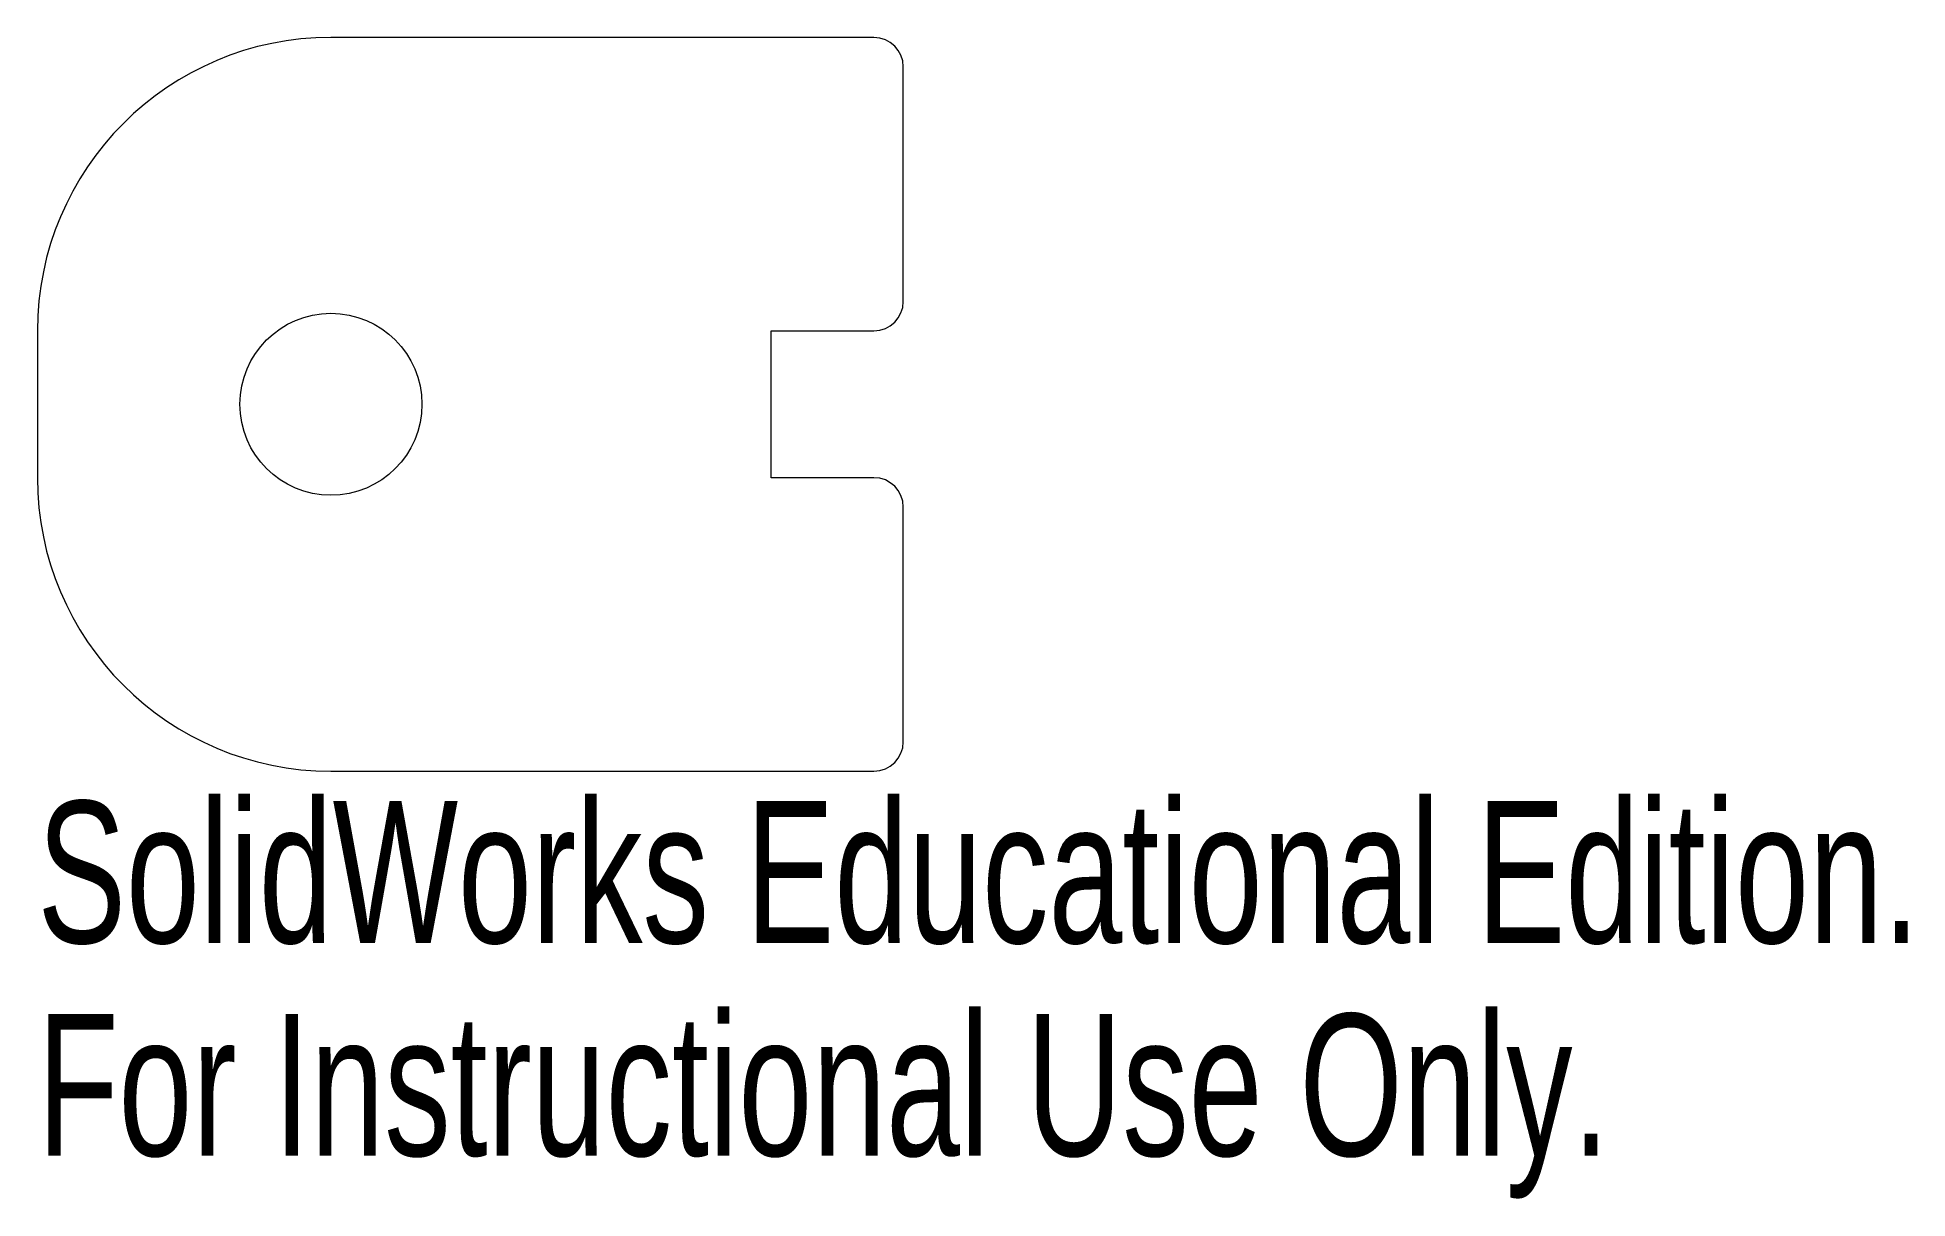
# Model space of a CAD drawing. Header units: millimetres. Extents: x 0 to 63.7, y -14.6 to 25.
import ezdxf

# ---------------------------------------------------------------- set-up
doc = ezdxf.new("R2010")
doc.units = ezdxf.units.MM
doc.styles.add('SLDTEXTSTYLE0', font='TXT', dxfattribs={"width": 0.7})

msp = doc.modelspace()

# ---------------------------------------------------------------- linework, layer by layer
at = {"color": 7, "linetype": 'Continuous', "lineweight": 15}
for p, q in [((28.5, 25), (10, 25)), ((29.5, 16), (29.5, 24)), ((0, 15), (0, 10)), ((25, 10), (25, 15)), ((25, 15), (28.5, 15)), ((28.5, 10), (25, 10)), ((29.5, 1), (29.5, 9)), ((10, 0), (28.5, 0))]:
    msp.add_line(p, q, dxfattribs=at)
msp.add_circle((10, 12.5), 3.1, dxfattribs=at)
for centre, radius, start, end in [((10, 15), 10, 90, 180), ((28.5, 24), 1, 0, 90), ((28.5, 16), 1, 270, 0), ((10, 10), 10, 180, 270), ((28.5, 9), 1, 0, 90), ((28.5, 1), 1, 270, 0)]:
    msp.add_arc(centre, radius, start, end, dxfattribs=at)

# ---------------------------------------------------------------- texts
at = {"color": 7, "linetype": 'Continuous', "char_height": 4.83362, "attachment_point": 1, "style": 'SLDTEXTSTYLE0'}
for s, insert in [('SolidWorks Educational Edition.', (0, -1.02)), ('For Instructional Use Only.', (0, -8.27))]:
    msp.add_mtext(s, dxfattribs=dict(at, insert=insert))

doc.saveas('drawing.dxf')
